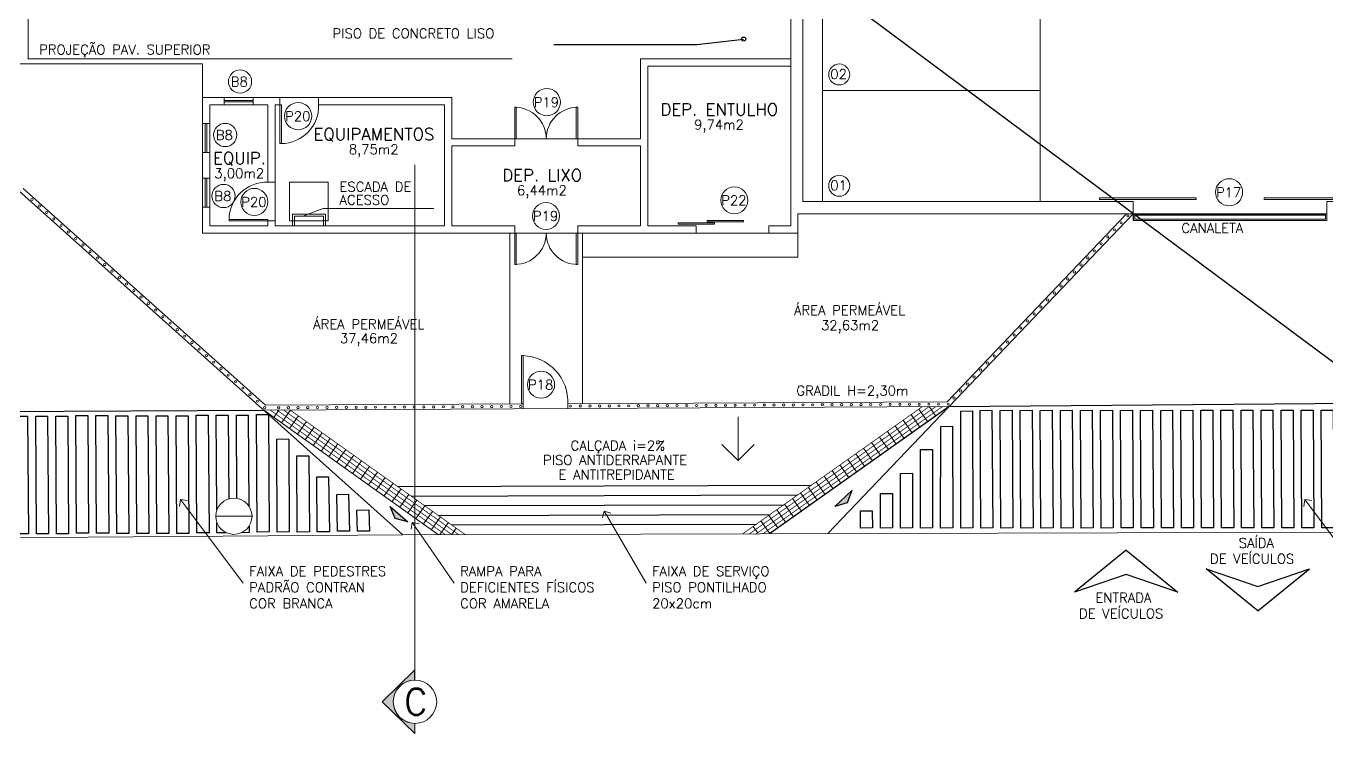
# Model space of a CAD drawing. Extents: x -1057 to 3416, y -340 to 4111.
# Drawn here: x -244.06 to -217.19, y 443.87 to 458.98 of the extents above; entities that cross this region are included whole.
import ezdxf
from ezdxf.enums import TextEntityAlignment as Align

# ---------------------------------------------------------------- set-up
doc = ezdxf.new("R2010")
doc.units = 0
doc.header["$LTSCALE"] = 50
for name, pattern in [('CONTINU', [0]), ('DASHDOT', [1, 0.5, -0.25, 0, -0.25]), ('DASHDOTX2', [2, 1, -0.5, 0, -0.5])]:
    doc.linetypes.add(name, pattern=pattern)
doc.layers.add('0.1', color=8, linetype='Continuous', lineweight=13)
doc.layers.add('medir projeto', color=6, linetype='Continuous')
doc.layers.add('Texto 2', color=1, linetype='Continuous')
doc.styles.add('60x100', font='romans.shx', dxfattribs={"height": 0.2})
doc.styles.add('80X50', font='romans.shx')
doc.styles.add('ROMANS', font='romans')
doc.styles.get("Standard").update_dxf_attribs({"font": 'romans.shx'})

# ---------------------------------------------------------------- blocks, each defined once
blk = doc.blocks.new('P80')
for points in [[(0, 0.86), (0, 0.83), (0.15, 0.83), (0.15, 0.86)], [(0, 0), (0, 0.03), (0.15, 0.03), (0.15, 0)]]:
    blk.add_lwpolyline(points)
blk.add_lwpolyline([(-0.8, 0.06), (0, 0.06), (0, 0.03), (-0.8, 0.03)], close=True)
at = {"color": 8}
blk.add_arc((-0.025, 0.056), 0.775, 88.1408, 179.6698, dxfattribs=at)
blk = doc.blocks.new('ÁREA')
for p in [(0.00005, 0.00376), (0, 0)]:
    blk.add_attdef('COMPARTIMENTO', text='', height=0.0025).set_placement(p, align=Align.CENTER)
at = {"color": 1}
for p in [(-0.00005, -0.00376), (-0.0001, -0.00752)]:
    blk.add_attdef('ÁREA', text='', height=0.002, dxfattribs=at).set_placement(p, align=Align.CENTER)
blk = doc.blocks.new('Cor-4A')
h = blk.add_hatch(color=1)
edge = h.paths.add_edge_path()
edge.add_line((-0.00005, -0.00732), (-0.00757, 0))
edge.add_line((-0.00757, 0), (-0.00014, 0.00731))
edge.add_line((-0.00014, 0.00731), (-0.00014, 0.005))
edge.add_arc((0, 0), 0.005, 91.6216, 269.468)
edge.add_line((-0.00005, -0.005), (-0.00005, -0.00732))
at = {"linetype": 'DASHDOTX2'}
blk.add_line((0, 0.03735), (0, 0.005), dxfattribs=at)
at = {"color": 1}
blk.add_lwpolyline([(-0.00005, -0.00732), (-0.00757, 0), (-0.00014, 0.00731), (-0.00014, 0.005, 0.98138), (-0.00005, -0.005)], format="xyb", close=True, dxfattribs=at)
blk.add_circle((0, 0), 0.005, dxfattribs=at)
at = {"color": 3, "style": 'ROMANS'}
blk.add_attdef('O', text='', height=0.006, rotation=90, dxfattribs=at).set_placement((0.00019, 0), align=Align.MIDDLE)
blk = doc.blocks.new('SET1')
at = {"layer": 'Texto 2'}
blk.add_hatch(color=7, dxfattribs=at).paths.add_polyline_path([(0.282, 0.232), (-0.113, 0.138), (-0.282, -0.232)])
at = {"layer": 'Texto 2', "color": 7}
blk.add_lwpolyline([(-0.282, -0.232), (-0.113, 0.138), (0.282, 0.232)], close=True, dxfattribs=at)
blk = doc.blocks.new('_Open90')
at = {"color": 0, "linetype": 'ByBlock', "lineweight": -2}
for p, q in [((0, 0), (-1, 0)), ((-0.5, 0.5), (0, 0)), ((0, 0), (-0.5, -0.5))]:
    blk.add_line(p, q, dxfattribs=at)

msp = doc.modelspace()

# ---------------------------------------------------------------- linework, layer by layer
at = {"layer": '0.1', "color": 8, "linetype": 'DASHDOTX2', "ltscale": 0.5}
msp.add_line((-236.023, 506.209), (-236.023, 448.092), dxfattribs=at)
at = {"layer": '0.1', "color": 8, "linetype": 'DASHDOT', "ltscale": 0.4}
for p, q in [((-244.013, 487.7), (-244.013, 458.3)), ((-244.013, 458.3), (-231.363, 458.3))]:
    msp.add_line(p, q, dxfattribs=at)
at = {"layer": '0.1', "color": 7}
for p, q in [((-228.013, 462.25), (-228.013, 455.35)), ((-228.263, 459.7), (-228.263, 458.3)), ((-231.363, 458.3), (-228.263, 458.3)), ((-231.363, 458.3), (-231.363, 456.65)), ((-231.213, 458.15), (-228.263, 458.15)), ((-231.213, 458.15), (-231.213, 454.85)), ((-228.263, 458.15), (-228.263, 454.85)), ((-240.413, 457.5), (-239.963, 457.5)), ((-240.413, 457.5), (-240.413, 456.967)), ((-240.263, 457.35), (-239.963, 457.35)), ((-240.263, 457.35), (-240.263, 456.967)), ((-239.963, 457.5), (-239.963, 457.35)), ((-239.363, 457.35), (-239.363, 457.5)), ((-239.363, 457.5), (-238.813, 457.5)), ((-239.363, 457.35), (-239.063, 457.35)), ((-239.063, 457.35), (-239.063, 455.75)), ((-238.913, 457.35), (-238.913, 455.75)), ((-238.913, 457.35), (-238.813, 457.35)), ((-238.813, 457.5), (-238.813, 457.35)), ((-238.013, 457.5), (-238.013, 457.35)), ((-238.013, 457.5), (-235.263, 457.5)), ((-238.013, 457.35), (-235.413, 457.35)), ((-235.413, 457.35), (-235.413, 454.85)), ((-235.263, 457.5), (-235.263, 456.65)), ((-240.413, 456.967), (-240.263, 456.967)), ((-235.263, 456.65), (-233.963, 456.65)), ((-235.263, 456.5), (-233.963, 456.5)), ((-235.263, 456.5), (-235.263, 454.85)), ((-233.963, 456.5), (-233.963, 456.65)), ((-232.663, 456.65), (-232.663, 456.5)), ((-232.663, 456.65), (-231.363, 456.65)), ((-232.663, 456.5), (-231.363, 456.5)), ((-231.363, 456.5), (-231.363, 454.85)), ((-240.413, 456.367), (-240.263, 456.367)), ((-240.413, 456.367), (-240.413, 455.833)), ((-240.263, 456.367), (-240.263, 455.833)), ((-240.263, 455.833), (-240.413, 455.833)), ((-239.063, 455.75), (-238.913, 455.75)), ((-240.413, 455.233), (-240.263, 455.233)), ((-240.413, 455.233), (-240.413, 454.7)), ((-240.263, 455.233), (-240.263, 454.85)), ((-228.013, 455.35), (-221.188, 455.35)), ((-221.188, 455.35), (-221.188, 455.1)), ((-217.188, 455.1), (-217.188, 455.35)), ((-217.188, 455.35), (-209.863, 455.35)), ((-238.913, 454.95), (-239.063, 454.95)), ((-239.063, 454.95), (-239.063, 454.85)), ((-238.913, 454.95), (-238.913, 454.85)), ((-228.113, 455.1), (-221.188, 455.1)), ((-228.113, 455.1), (-228.113, 454.7)), ((-240.413, 454.7), (-233.963, 454.7)), ((-240.263, 454.85), (-239.063, 454.85)), ((-238.913, 454.85), (-235.413, 454.85)), ((-235.263, 454.85), (-233.963, 454.85)), ((-233.963, 454.7), (-233.963, 454.85)), ((-232.663, 454.85), (-231.363, 454.85)), ((-232.663, 454.85), (-232.663, 454.7)), ((-232.663, 454.7), (-230.213, 454.7)), ((-231.213, 454.85), (-230.213, 454.85)), ((-230.213, 454.85), (-230.213, 454.7)), ((-228.713, 454.7), (-228.713, 454.85)), ((-228.713, 454.85), (-228.263, 454.85)), ((-228.713, 454.7), (-228.113, 454.7))]:
    msp.add_line(p, q, dxfattribs=at)
at = {"layer": '0.1', "color": 8, "linetype": 'CONTINU', "lineweight": -2}
for p, q in [((-230.199, 458.597), (-229.235, 458.71)), ((-233.156, 458.597), (-230.199, 458.597)), ((-221.188, 455.1), (-217.188, 455.1)), ((-221.188, 455.1), (-221.188, 454.957)), ((-224.99, 451.112), (-213.236, 451.214)), ((-256.525, 450.942), (-239.148, 451.039)), ((-224.99, 451.112), (-228.698, 448.483)), ((-236.384, 449.462), (-227.838, 449.485)), ((-236.104, 449.263), (-228.121, 449.285)), ((-235.824, 449.064), (-228.404, 449.084)), ((-235.545, 448.864), (-228.687, 448.883)), ((-235.265, 448.665), (-228.971, 448.682)), ((-221.337, 448.146), (-222.405, 447.276)), ((-221.337, 448.146), (-220.269, 447.276)), ((-221.337, 447.644), (-222.405, 447.276)), ((-220.269, 447.276), (-221.337, 447.644)), ((-218.616, 446.889), (-219.684, 447.76)), ((-219.684, 447.76), (-218.616, 447.391)), ((-218.616, 446.889), (-217.548, 447.76)), ((-218.616, 447.391), (-217.548, 447.76))]:
    msp.add_line(p, q, dxfattribs=at)
at = {"layer": '0.1', "color": 8}
for p, q in [((-244.213, 458.2), (-240.413, 458.2)), ((-240.413, 457.5), (-240.413, 458.2)), ((-228.263, 458.15), (-228.263, 458.3)), ((-239.363, 457.5), (-239.963, 457.5)), ((-239.363, 457.44), (-239.963, 457.44)), ((-239.963, 457.41), (-239.363, 457.41)), ((-239.963, 457.35), (-239.363, 457.35)), ((-238.813, 457.5), (-238.013, 457.5)), ((-240.413, 456.967), (-240.413, 456.367)), ((-240.353, 456.967), (-240.353, 456.367)), ((-240.323, 456.367), (-240.323, 456.967)), ((-240.263, 456.367), (-240.263, 456.967)), ((-233.963, 456.65), (-232.663, 456.65)), ((-240.413, 455.833), (-240.413, 455.233)), ((-240.353, 455.833), (-240.353, 455.233)), ((-240.323, 455.233), (-240.323, 455.833)), ((-240.263, 455.233), (-240.263, 455.833)), ((-238.913, 455.75), (-238.913, 454.95)), ((-236.275, 448.462), (-244.213, 455.579)), ((-239.11, 451.139), (-244.113, 455.623)), ((-221.188, 455.1), (-227.493, 448.486)), ((-225.034, 451.211), (-221.326, 455.1)), ((-234.063, 454.7), (-234.063, 451.165)), ((-233.963, 454.7), (-232.663, 454.7)), ((-232.563, 454.7), (-232.563, 451.172)), ((-228.713, 454.7), (-230.213, 454.7)), ((-228.113, 454.7), (-228.113, 454.2)), ((-232.563, 454.2), (-228.113, 454.2)), ((-233.792, 451.166), (-239.11, 451.139)), ((-233.792, 451.166), (-233.791, 451.067)), ((-225.034, 451.211), (-232.866, 451.171)), ((-232.866, 451.171), (-232.866, 451.072)), ((-224.989, 451.114), (-239.148, 451.039)), ((-239.148, 451.039), (-235.535, 448.464)), ((-238.94, 450.89), (-238.833, 451.04)), ((-238.777, 450.774), (-238.592, 451.035)), ((-238.614, 450.658), (-238.429, 450.919)), ((-229.351, 450.897), (-229.351, 449.996)), ((-225.778, 450.946), (-225.593, 450.685)), ((-225.615, 451.061), (-225.43, 450.8)), ((-225.405, 451.111), (-225.267, 450.916)), ((-238.451, 450.542), (-238.266, 450.803)), ((-238.289, 450.426), (-238.103, 450.687)), ((-226.267, 450.599), (-226.082, 450.338)), ((-226.104, 450.714), (-225.919, 450.453)), ((-225.941, 450.83), (-225.756, 450.569)), ((-238.126, 450.31), (-237.94, 450.571)), ((-237.963, 450.194), (-237.777, 450.455)), ((-237.8, 450.078), (-237.614, 450.339)), ((-229.351, 449.996), (-229.687, 450.326)), ((-229.351, 449.996), (-229.015, 450.326)), ((-226.594, 450.367), (-226.409, 450.106)), ((-226.431, 450.483), (-226.246, 450.222)), ((-237.637, 449.962), (-237.451, 450.223)), ((-237.474, 449.846), (-237.288, 450.107)), ((-226.92, 450.136), (-226.735, 449.875)), ((-226.757, 450.252), (-226.572, 449.991)), ((-237.311, 449.73), (-237.125, 449.991)), ((-237.148, 449.614), (-236.963, 449.875)), ((-227.41, 449.789), (-227.225, 449.528)), ((-227.246, 449.905), (-227.061, 449.644)), ((-227.083, 450.02), (-226.898, 449.759)), ((-236.985, 449.498), (-236.8, 449.759)), ((-236.822, 449.382), (-236.637, 449.643)), ((-236.66, 449.266), (-236.474, 449.526)), ((-227.736, 449.558), (-227.551, 449.297)), ((-227.573, 449.673), (-227.388, 449.412)), ((-236.497, 449.15), (-236.311, 449.41)), ((-236.334, 449.034), (-236.148, 449.294)), ((-228.062, 449.326), (-227.877, 449.065)), ((-227.899, 449.442), (-227.714, 449.181)), ((-236.171, 448.918), (-235.985, 449.178)), ((-236.008, 448.802), (-235.822, 449.062)), ((-228.552, 448.979), (-228.367, 448.718)), ((-228.389, 449.095), (-228.203, 448.834)), ((-228.225, 449.211), (-228.04, 448.95)), ((-239.389, 448.844), (-240.139, 448.848)), ((-235.845, 448.686), (-235.659, 448.946)), ((-235.682, 448.57), (-235.497, 448.83)), ((-235.511, 448.465), (-235.334, 448.714)), ((-228.878, 448.748), (-228.693, 448.487)), ((-228.715, 448.864), (-228.53, 448.603)), ((-236.275, 448.462), (-259.042, 448.291)), ((-236.275, 448.462), (-201.791, 448.556)), ((-235.265, 448.465), (-235.171, 448.598)), ((-229.041, 448.632), (-228.952, 448.506))]:
    msp.add_line(p, q, dxfattribs=at)
at = {"layer": '0.1', "color": 8, "linetype": 'CONTINU'}
for p, q in [((-238.339, 455.05), (-237.917, 455.21)), ((-237.917, 455.21), (-235.635, 455.21))]:
    msp.add_line(p, q, dxfattribs=at)
at = {"layer": '0.1', "color": 8}
for points in [[(-227.61, 462.25), (-227.61, 455.35), (-223.11, 455.35), (-223.11, 462.25)], [(-227.61, 457.65), (-223.11, 457.65)], [(-233.933, 456.65), (-233.933, 457.3), (-233.963, 457.3), (-233.963, 456.65)], [(-232.693, 456.65), (-232.693, 457.3), (-232.663, 457.3), (-232.663, 456.65)], [(-238.553, 454.85), (-238.553, 455.09), (-237.873, 455.09), (-237.873, 454.85)], [(-238.513, 454.85), (-238.513, 455.05), (-237.913, 455.05), (-237.913, 454.85)], [(-217.188, 455.1), (-217.188, 454.957), (-221.188, 454.957), (-221.188, 455.1), (-217.188, 455.1)], [(-233.933, 454.7), (-233.933, 454.05), (-233.963, 454.05), (-233.963, 454.7)], [(-232.693, 454.7), (-232.693, 454.05), (-232.663, 454.05), (-232.663, 454.7)]]:
    msp.add_lwpolyline(points, dxfattribs=at)
at = {"layer": '0.1', "color": 8, "linetype": 'DASHDOT', "ltscale": 0.4}
msp.add_lwpolyline([(-238.613, 455.75), (-237.813, 455.75), (-237.813, 454.95), (-238.613, 454.95)], close=True, dxfattribs=at)
at = {"layer": '0.1', "color": 8}
for points in [[(-221.888, 455.39), (-219.888, 455.39), (-219.888, 455.43), (-221.888, 455.43)], [(-216.488, 455.39), (-218.488, 455.39), (-218.488, 455.43), (-216.488, 455.43)], [(-230.588, 454.88), (-229.838, 454.88), (-229.838, 454.91), (-230.588, 454.91)], [(-229.988, 454.93), (-229.238, 454.93), (-229.238, 454.96), (-229.988, 454.96)], [(-217.218, 455.07), (-217.218, 454.987), (-221.158, 454.987), (-221.158, 455.07)], [(-233.822, 451.166), (-233.792, 451.166), (-233.792, 452.166), (-233.822, 452.166)]]:
    msp.add_lwpolyline(points, close=True, dxfattribs=at)
at = {"layer": '0.1', "color": 8, "linetype": 'CONTINU', "lineweight": -2}
for points in [[(-244.025, 450.912), (-244.007, 448.481), (-244.257, 448.479), (-244.27, 450.911), (-244.025, 450.913)], [(-243.611, 450.913), (-243.592, 448.482), (-243.842, 448.48), (-243.856, 450.912), (-243.611, 450.913)], [(-243.196, 450.913), (-243.178, 448.482), (-243.428, 448.48), (-243.441, 450.912), (-243.196, 450.914)], [(-242.782, 450.928), (-242.764, 448.497), (-243.013, 448.495), (-243.027, 450.927), (-242.782, 450.929)], [(-242.367, 450.928), (-242.349, 448.497), (-242.599, 448.495), (-242.613, 450.927), (-242.367, 450.929)], [(-241.953, 450.921), (-241.934, 448.489), (-242.184, 448.488), (-242.198, 450.919), (-241.953, 450.921)], [(-241.538, 450.921), (-241.52, 448.489), (-241.77, 448.488), (-241.783, 450.919), (-241.538, 450.921)], [(-241.124, 450.921), (-241.105, 448.49), (-241.355, 448.488), (-241.369, 450.92), (-241.124, 450.922)], [(-240.709, 450.922), (-240.691, 448.49), (-240.941, 448.488), (-240.954, 450.92), (-240.709, 450.922)], [(-240.295, 450.936), (-240.276, 448.505), (-240.526, 448.503), (-240.54, 450.935), (-240.295, 450.937)], [(-240.115, 448.978), (-240.126, 450.935), (-239.88, 450.937)], [(-239.88, 450.936), (-239.867, 449.206)], [(-239.701, 449.216), (-239.711, 450.936), (-239.466, 450.938)], [(-239.466, 450.937), (-239.452, 449.054)], [(-239.051, 450.952), (-239.033, 448.521), (-239.283, 448.519), (-239.297, 450.951), (-239.051, 450.952)], [(-224.506, 451.022), (-224.503, 448.604), (-224.753, 448.602), (-224.751, 451.02), (-224.506, 451.022)], [(-224.106, 451.035), (-224.088, 448.604), (-224.338, 448.602), (-224.352, 451.033), (-224.106, 451.035)], [(-223.692, 451.035), (-223.674, 448.604), (-223.924, 448.602), (-223.937, 451.033), (-223.692, 451.035)], [(-223.277, 451.035), (-223.259, 448.604), (-223.509, 448.602), (-223.523, 451.033), (-223.277, 451.035)], [(-222.863, 451.035), (-222.845, 448.604), (-223.095, 448.602), (-223.108, 451.034), (-222.863, 451.036)], [(-222.448, 451.035), (-222.43, 448.604), (-222.68, 448.602), (-222.694, 451.034), (-222.448, 451.036)], [(-222.034, 451.035), (-222.016, 448.604), (-222.266, 448.602), (-222.279, 451.034), (-222.034, 451.036)], [(-221.619, 451.035), (-221.601, 448.604), (-221.851, 448.602), (-221.865, 451.034), (-221.619, 451.036)], [(-221.205, 451.036), (-221.187, 448.605), (-221.437, 448.603), (-221.45, 451.034), (-221.205, 451.036)], [(-220.79, 451.036), (-220.772, 448.605), (-221.022, 448.603), (-221.036, 451.034), (-220.79, 451.036)], [(-220.376, 451.036), (-220.358, 448.605), (-220.608, 448.603), (-220.621, 451.034), (-220.376, 451.036)], [(-219.961, 451.036), (-219.943, 448.605), (-220.193, 448.603), (-220.207, 451.034), (-219.961, 451.036)], [(-219.547, 451.036), (-219.529, 448.605), (-219.779, 448.603), (-219.792, 451.035), (-219.547, 451.037)], [(-219.132, 451.036), (-219.114, 448.605), (-219.364, 448.603), (-219.378, 451.035), (-219.132, 451.037)], [(-218.718, 451.036), (-218.7, 448.605), (-218.95, 448.603), (-218.963, 451.035), (-218.718, 451.037)], [(-218.303, 451.036), (-218.285, 448.605), (-218.535, 448.603), (-218.549, 451.035), (-218.303, 451.037)], [(-217.889, 451.037), (-217.871, 448.606), (-218.121, 448.604), (-218.134, 451.035), (-217.889, 451.037)], [(-217.474, 451.037), (-217.456, 448.606), (-217.706, 448.604), (-217.72, 451.036), (-217.474, 451.038)], [(-217.06, 451.037), (-217.042, 448.606), (-217.292, 448.604), (-217.305, 451.036), (-217.06, 451.038)], [(-224.92, 450.706), (-224.917, 448.604), (-225.167, 448.602), (-225.165, 450.704), (-224.92, 450.706)], [(-238.63, 450.442), (-238.619, 448.52), (-238.869, 448.518), (-238.876, 450.441), (-238.63, 450.443)], [(-238.216, 450.093), (-238.204, 448.521), (-238.454, 448.519), (-238.461, 450.092), (-238.216, 450.093)], [(-225.335, 450.225), (-225.332, 448.604), (-225.582, 448.602), (-225.58, 450.224), (-225.335, 450.226)], [(-237.808, 449.661), (-237.79, 448.522), (-238.04, 448.52), (-238.053, 449.659), (-237.808, 449.661)], [(-225.749, 449.733), (-225.746, 448.604), (-225.996, 448.602), (-225.994, 449.732), (-225.749, 449.734)], [(-237.393, 449.3), (-237.375, 448.536), (-237.625, 448.535), (-237.639, 449.298), (-237.393, 449.3)], [(-226.164, 449.318), (-226.161, 448.604), (-226.411, 448.602), (-226.409, 449.317), (-226.164, 449.318)], [(-236.979, 448.975), (-236.961, 448.536), (-237.211, 448.535), (-237.224, 448.974), (-236.979, 448.976)], [(-239.92, 448.505), (-240.112, 448.503), (-240.113, 448.71)], [(-226.578, 448.957), (-226.575, 448.604), (-226.825, 448.602), (-226.823, 448.956), (-226.578, 448.958)], [(-239.449, 448.643), (-239.447, 448.506), (-239.608, 448.505)]]:
    msp.add_lwpolyline(points, dxfattribs=at)
at = {"layer": '0.1', "color": 8, "const_width": 0.015}
for points in [[(-239.148, 451.039), (-235.535, 448.464)], [(-239.011, 451.039), (-235.397, 448.465)], [(-238.874, 451.04), (-235.26, 448.465)], [(-238.738, 451.041), (-235.123, 448.466)], [(-238.601, 451.041), (-234.985, 448.466)], [(-225.545, 451.111), (-229.254, 448.482)], [(-225.406, 451.111), (-229.115, 448.482)], [(-225.267, 451.112), (-228.976, 448.482)], [(-225.127, 451.113), (-228.837, 448.483)], [(-224.989, 451.114), (-228.698, 448.483)]]:
    msp.add_lwpolyline(points, dxfattribs=at)
at = {"layer": '0.1', "color": 7}
for points in [[(-240.744, 449.029), (-239.57, 447.459)], [(-217.523, 449.029), (-216.349, 447.459)], [(-232.013, 448.775), (-231.249, 447.459)], [(-235.965, 448.552), (-235.214, 447.459)]]:
    msp.add_lwpolyline(points, dxfattribs=at)
at = {"layer": '0.1', "color": 8, "linetype": 'CONTINU', "lineweight": -2}
msp.add_circle((-229.235, 458.71), 0.0423, dxfattribs=at)
at = {"layer": '0.1', "color": 8}
for centre, radius in [((-227.261, 457.978), 0.217), ((-239.636, 457.831), 0.24), ((-233.3, 457.406), 0.28), ((-238.436, 457.116), 0.28), ((-239.943, 456.727), 0.24), ((-239.977, 455.466), 0.24), ((-227.261, 455.678), 0.217), ((-219.209, 455.543), 0.28), ((-239.34, 455.343), 0.28), ((-229.428, 455.377), 0.28), ((-243.931, 455.394), 0.0225), ((-243.781, 455.259), 0.0225), ((-233.317, 455.053), 0.28), ((-243.631, 455.125), 0.0225), ((-243.481, 454.99), 0.0225), ((-221.438, 454.91), 0.0225), ((-221.3, 455.055), 0.0225), ((-243.331, 454.856), 0.0225), ((-243.181, 454.721), 0.0225), ((-221.714, 454.62), 0.0225), ((-221.576, 454.765), 0.0225), ((-243.031, 454.586), 0.0225), ((-242.881, 454.452), 0.0225), ((-221.991, 454.331), 0.0225), ((-221.853, 454.476), 0.0225), ((-242.731, 454.317), 0.0225), ((-242.581, 454.183), 0.0225), ((-222.129, 454.186), 0.0225), ((-242.431, 454.048), 0.0225), ((-242.28, 453.914), 0.0225), ((-222.405, 453.896), 0.0225), ((-222.267, 454.041), 0.0225), ((-242.13, 453.779), 0.0225), ((-241.98, 453.645), 0.0225), ((-222.681, 453.606), 0.0225), ((-222.543, 453.751), 0.0225), ((-241.83, 453.51), 0.0225), ((-241.68, 453.376), 0.0225), ((-222.957, 453.317), 0.0225), ((-222.819, 453.461), 0.0225), ((-241.53, 453.241), 0.0225), ((-241.38, 453.107), 0.0225), ((-223.234, 453.027), 0.0225), ((-223.096, 453.172), 0.0225), ((-241.23, 452.972), 0.0225), ((-241.08, 452.838), 0.0225), ((-223.51, 452.737), 0.0225), ((-223.372, 452.882), 0.0225), ((-240.93, 452.703), 0.0225), ((-240.78, 452.569), 0.0225), ((-223.786, 452.447), 0.0225), ((-223.648, 452.592), 0.0225), ((-240.63, 452.434), 0.0225), ((-240.48, 452.299), 0.0225), ((-223.924, 452.302), 0.0225), ((-240.33, 452.165), 0.0225), ((-240.18, 452.03), 0.0225), ((-224.201, 452.013), 0.0225), ((-224.062, 452.157), 0.0225), ((-240.03, 451.896), 0.0225), ((-239.88, 451.761), 0.0225), ((-233.419, 451.566), 0.28), ((-224.477, 451.723), 0.0225), ((-224.339, 451.868), 0.0225), ((-239.729, 451.627), 0.0225), ((-239.579, 451.492), 0.0225), ((-224.753, 451.433), 0.0225), ((-224.615, 451.578), 0.0225), ((-239.429, 451.358), 0.0225), ((-239.279, 451.223), 0.0225), ((-236.439, 451.101), 0.0225), ((-236.239, 451.102), 0.0225), ((-236.039, 451.103), 0.0225), ((-235.839, 451.104), 0.0225), ((-235.639, 451.105), 0.0225), ((-235.439, 451.106), 0.0225), ((-235.239, 451.107), 0.0225), ((-235.039, 451.109), 0.0225), ((-234.839, 451.11), 0.0225), ((-234.639, 451.111), 0.0225), ((-234.439, 451.112), 0.0225), ((-234.239, 451.113), 0.0225), ((-234.039, 451.114), 0.0225), ((-233.839, 451.115), 0.0225), ((-232.81, 451.122), 0.0225), ((-232.61, 451.123), 0.0225), ((-232.41, 451.124), 0.0225), ((-232.21, 451.125), 0.0225), ((-232.01, 451.126), 0.0225), ((-231.81, 451.127), 0.0225), ((-231.61, 451.128), 0.0225), ((-231.41, 451.13), 0.0225), ((-231.21, 451.131), 0.0225), ((-231.01, 451.132), 0.0225), ((-230.81, 451.133), 0.0225), ((-230.61, 451.134), 0.0225), ((-230.41, 451.135), 0.0225), ((-230.21, 451.136), 0.0225), ((-230.01, 451.137), 0.0225), ((-229.81, 451.138), 0.0225), ((-229.61, 451.139), 0.0225), ((-229.41, 451.14), 0.0225), ((-229.21, 451.141), 0.0225), ((-229.01, 451.142), 0.0225), ((-228.81, 451.143), 0.0225), ((-228.61, 451.144), 0.0225), ((-228.41, 451.145), 0.0225), ((-228.21, 451.146), 0.0225), ((-228.01, 451.148), 0.0225), ((-227.81, 451.149), 0.0225), ((-227.61, 451.15), 0.0225), ((-227.41, 451.151), 0.0225), ((-227.21, 451.152), 0.0225), ((-227.01, 451.153), 0.0225), ((-226.81, 451.154), 0.0225), ((-226.61, 451.155), 0.0225), ((-226.41, 451.156), 0.0225), ((-226.21, 451.157), 0.0225), ((-226.01, 451.158), 0.0225), ((-225.81, 451.159), 0.0225), ((-225.61, 451.16), 0.0225), ((-225.41, 451.161), 0.0225), ((-225.21, 451.162), 0.0225), ((-225.01, 451.163), 0.0225), ((-224.891, 451.288), 0.0225), ((-239.129, 451.089), 0.0225), ((-238.839, 451.088), 0.0225), ((-238.639, 451.089), 0.0225), ((-238.439, 451.091), 0.0225), ((-238.239, 451.092), 0.0225), ((-238.039, 451.093), 0.0225), ((-237.839, 451.094), 0.0225), ((-237.639, 451.095), 0.0225), ((-237.439, 451.096), 0.0225), ((-237.239, 451.097), 0.0225), ((-237.039, 451.098), 0.0225), ((-236.839, 451.099), 0.0225), ((-236.639, 451.1), 0.0225), ((-239.764, 448.846), 0.375)]:
    msp.add_circle(centre, radius, dxfattribs=at)
for centre, radius, start, end in [((-233.963, 456.65), 0.65, 0, 90), ((-232.663, 456.65), 0.65, 90, 180), ((-233.963, 454.7), 0.65, 270, 360), ((-232.663, 454.7), 0.65, 180, 270), ((-233.821, 451.211), 0.955, 357.2776, 88.2601)]:
    msp.add_arc(centre, radius, start, end, dxfattribs=at)
at = {"layer": 'medir projeto', "color": 5, "linetype": 'CONTINU', "lineweight": -2}
msp.add_line((-181.241, 425.353), (-309.736, 521.045), dxfattribs=at)

# ---------------------------------------------------------------- block references
at = {"layer": '0.1', "color": 8, "xscale": -1, "rotation": 270}
msp.add_blockref('P80', (-238.843, 457.35), dxfattribs=at)
at = {"layer": '0.1', "color": 8}
ref = msp.add_blockref('ÁREA', (-229.738, 457.13), dxfattribs=dict(at, xscale=133.3333333333333, yscale=133.3333333333333, zscale=133.3333333333333))
ref.add_attrib('COMPARTIMENTO', 'DEP. ENTULHO', dxfattribs={"layer": '0', "color": 3, "height": 0.25}).set_placement((-229.738, 457.13), align=Align.CENTER)
ref.add_attrib('ÁREA', '9,74m2', dxfattribs={"layer": '0', "color": 1, "height": 0.2}).set_placement((-229.745, 456.842), align=Align.CENTER)
ref = msp.add_blockref('ÁREA', (-236.87, 456.619), dxfattribs=dict(at, xscale=133.3333333333333, yscale=133.3333333333333, zscale=133.3333333333333))
ref.add_attrib('COMPARTIMENTO', 'EQUIPAMENTOS', dxfattribs={"layer": '0', "color": 3, "height": 0.25}).set_placement((-236.87, 456.619), align=Align.CENTER)
ref.add_attrib('ÁREA', '8,75m2', dxfattribs={"layer": '0', "color": 1, "height": 0.2}).set_placement((-236.876, 456.331), align=Align.CENTER)
ref = msp.add_blockref('ÁREA', (-239.647, 456.123), dxfattribs=dict(at, xscale=133.3333333333333, yscale=133.3333333333333, zscale=133.3333333333333))
ref.add_attrib('COMPARTIMENTO', 'EQUIP.', dxfattribs={"layer": '0', "color": 3, "height": 0.25}).set_placement((-239.647, 456.123), align=Align.CENTER)
ref.add_attrib('ÁREA', '3,00m2', dxfattribs={"layer": '0', "color": 1, "height": 0.2}).set_placement((-239.653, 455.835), align=Align.CENTER)
ref = msp.add_blockref('ÁREA', (-233.395, 455.771), dxfattribs=dict(at, xscale=133.3333333333333, yscale=133.3333333333333, zscale=133.3333333333333))
ref.add_attrib('COMPARTIMENTO', 'DEP. LIXO', dxfattribs={"layer": '0', "color": 3, "height": 0.25}).set_placement((-233.395, 455.771), align=Align.CENTER)
ref.add_attrib('ÁREA', '6,44m2', dxfattribs={"layer": '0', "color": 1, "height": 0.2}).set_placement((-233.402, 455.483), align=Align.CENTER)
msp.add_blockref('P80', (-239.063, 454.92), dxfattribs=at)
ref = msp.add_blockref('ÁREA', (-227.048, 453.07), dxfattribs=dict(at, xscale=133.3333333333333, yscale=133.3333333333333, zscale=133.3333333333333))
ref.add_attrib('COMPARTIMENTO', 'ÁREA PERMEÁVEL', dxfattribs={"layer": '0', "color": 1, "height": 0.2}).set_placement((-227.048, 453.005), align=Align.CENTER)
ref.add_attrib('ÁREA', '32,63m2', dxfattribs={"layer": '0', "color": 1, "height": 0.2}).set_placement((-227.037, 452.693), align=Align.CENTER)
ref = msp.add_blockref('ÁREA', (-236.977, 452.78), dxfattribs=dict(at, xscale=133.3333333333333, yscale=133.3333333333333, zscale=133.3333333333333))
ref.add_attrib('COMPARTIMENTO', 'ÁREA PERMEÁVEL', dxfattribs={"layer": '0', "color": 1, "height": 0.2}).set_placement((-236.977, 452.715), align=Align.CENTER)
ref.add_attrib('ÁREA', '37,46m2', dxfattribs={"layer": '0', "color": 1, "height": 0.2}).set_placement((-236.974, 452.425), align=Align.CENTER)
at = {"layer": '0.1', "color": 7, "xscale": 0.2, "yscale": 0.2, "zscale": 0.2}
for p, rotation in [((-240.864, 449.189), 126.8025693506937), ((-217.643, 449.189), 126.8025693506937), ((-232.114, 448.948), 120.1651762204838), ((-236.079, 448.716), 124.5297006979525)]:
    msp.add_blockref('_Open90', p, dxfattribs=dict(at, rotation=rotation))
at = {"layer": '0.1', "color": 8}
for p, xscale, yscale, zscale, rotation in [((-227.177, 449.211), 0.6666666666665976, 0.6666666666665976, 0.6666666666665976, 183.6212012835738), ((-236.354, 448.886), 0.6666666666665975, 0.6666666666665975, 0.6666666666665975, 99.89028668554549)]:
    msp.add_blockref('SET1', p, dxfattribs=dict(at, xscale=xscale, yscale=yscale, zscale=zscale, rotation=rotation))
ref = msp.add_blockref('Cor-4A', (-236.023, 445.011), dxfattribs=dict(at, xscale=89.59999999999991, yscale=89.59999999999991, zscale=89.59999999999991))
ref.add_attrib('O', 'C', dxfattribs={"layer": '0', "color": 3, "height": 0.538, "style": 'ROMANS'}).set_placement((-236.006, 445.011), align=Align.MIDDLE)

# ---------------------------------------------------------------- texts
at = {"layer": '0.1', "color": 7}
for s, p in [('PISO DE CONCRETO LISO', (-237.727, 458.726)), ('PROJEÇÃO PAV. SUPERIOR', (-243.787, 458.393)), ('B8', (-239.827, 457.729)), ('02', (-227.445, 457.886)), ('P19', (-233.571, 457.304)), ('P20', (-238.706, 457.014)), ('B8', (-240.134, 456.626)), ('ESCADA DE ', (-237.582, 455.557)), ('01', (-227.445, 455.586)), ('B8', (-240.167, 455.364)), ('P20', (-239.611, 455.242)), ('ACESSO', (-237.582, 455.286)), ('P22', (-229.698, 455.276)), ('P17', (-219.479, 455.441)), ('P19', (-233.588, 454.952)), ('CANALETA', (-220.194, 454.702)), ('P18', (-233.689, 451.465)), ('GRADIL H=2,30m', (-228.146, 451.342)), ('SAÍDA', (-219.01, 448.193)), ('DE VEÍCULOS ', (-219.604, 447.865)), ('ENTRADA', (-221.971, 447.062)), ('DE VEÍCULOS ', (-222.309, 446.734))]:
    msp.add_text(s, height=0.2, dxfattribs=at).set_placement(p)
at = {"layer": '0.1', "color": 7, "style": '80X50'}
for s, p in [('CALÇADA i=2%%%', (-232.81, 450.207)), ('PISO ANTIDERRAPANTE', (-233.379, 449.907)), ('E ANTITREPIDANTE', (-233.058, 449.607))]:
    msp.add_text(s, height=0.2, dxfattribs=at).set_placement(p)
at = {"layer": '0.1', "color": 7, "char_height": 0.2, "attachment_point": 1, "style": '60x100'}
for s, insert in [('FAIXA DE PEDESTRES\\PPADRÃO CONTRAN\\PCOR BRANCA', (-239.447, 447.809)), ('RAMPA PARA\\PDEFICIENTES FÍSICOS\\PCOR AMARELA', (-235.091, 447.809)), ('FAIXA DE SERVIÇO\\PPISO PONTILHADO \\P20x20cm', (-231.126, 447.809))]:
    msp.add_mtext(s, dxfattribs=dict(at, insert=insert))

doc.saveas('drawing.dxf')
